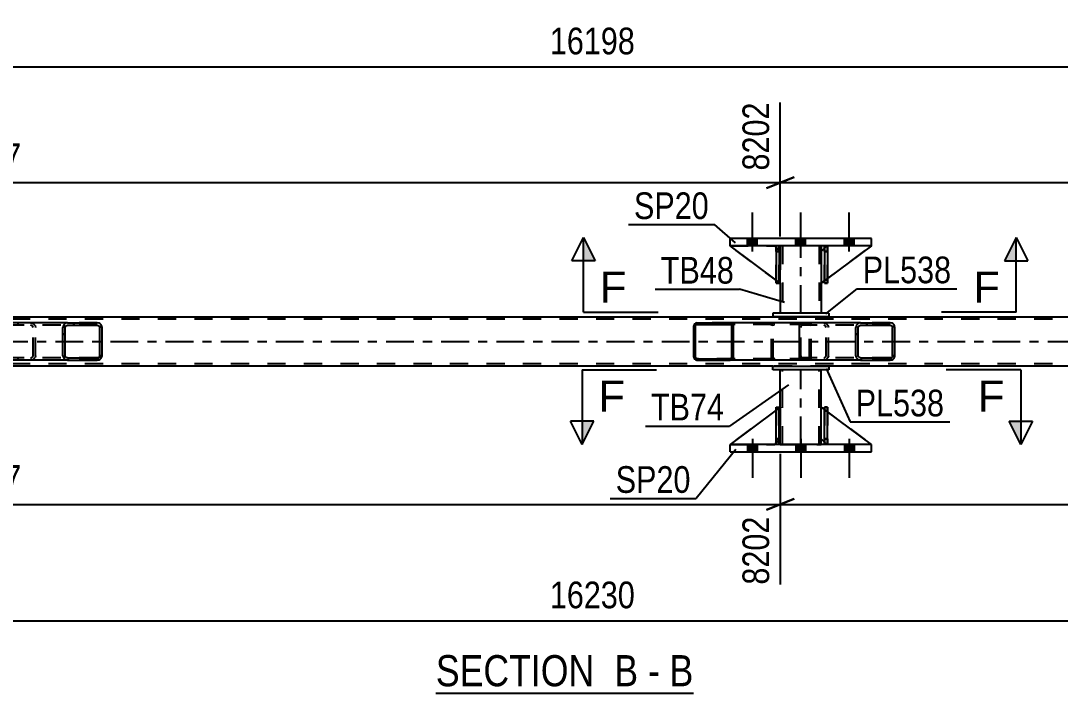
# Model space of a CAD drawing. Header units: millimetres. Extents: x -85 to 756, y -444 to 150.
# Drawn here: x 284.4 to 396, y -229.3 to -157.1 of the extents above; entities that cross this region are included whole.
import ezdxf

# ---------------------------------------------------------------- set-up
doc = ezdxf.new("R2010")
doc.units = ezdxf.units.MM
doc.linetypes.add('DXK_LINE_DOT2', pattern=[3.9198, 1.9599, -1.9599])
doc.linetypes.add('DXK_LINE_DOT3', pattern=[5.9187, 2.979, -0.9799, 0.9799, -0.9799])
doc.styles.add('Arial', font='ARIAL.TTF', dxfattribs={"height": 0.2})
doc.styles.add('Arial Narrow', font='ARIALN.TTF', dxfattribs={"height": 0.2})

# ---------------------------------------------------------------- blocks, each defined once
blk = doc.blocks.new('Unknown-814409655-12 - 5597')
at = {"color": 6, "linetype": 'Continuous'}
blk.add_line((329, -229.26), (356.65, -229.26), dxfattribs=at)
at = {"color": 0, "linetype": 'Continuous'}
for points in [[(347.11, -228.51), (347.11, -225.01), (329, -225.01), (329, -228.51)], [(350.72, -228.51), (350.72, -225.01), (348.16, -225.01), (348.16, -228.51)], [(353.04, -228.51), (353.04, -225.01), (351.77, -225.01), (351.77, -228.51)], [(356.65, -228.51), (356.65, -225.01), (354.09, -225.01), (354.09, -228.51)]]:
    blk.add_wipeout(points, dxfattribs=at)
at = {"color": 7, "linetype": 'Continuous', "style": 'Arial Narrow'}
for s, p in [('SECTION ', (329, -228.51)), ('B', (348.16, -228.51)), ('B', (354.09, -228.51)), ('-', (351.77, -228.51))]:
    blk.add_text(s, height=3.34, dxfattribs=at).set_placement(p)
blk = doc.blocks.new('Bolt-814409655-5722 - 5597')
at = {"linetype": 'Continuous'}
for points in [[(362.46, -181.25), (363.5, -181.25), (363.5, -180.45), (362.46, -180.45)], [(362.46, -181.25), (363.5, -181.25), (363.5, -180.45), (362.46, -180.45)], [(362.46, -181.25), (363.5, -181.25), (363.5, -180.45), (362.46, -180.45)], [(367.66, -181.25), (368.7, -181.25), (368.7, -180.45), (367.66, -180.45)], [(367.66, -181.25), (368.7, -181.25), (368.7, -180.45), (367.66, -180.45)], [(372.86, -181.25), (373.9, -181.25), (373.9, -180.45), (372.86, -180.45)], [(372.86, -181.25), (373.9, -181.25), (373.9, -180.45), (372.86, -180.45)], [(372.86, -181.25), (373.9, -181.25), (373.9, -180.45), (372.86, -180.45)]]:
    blk.add_hatch(color=1, dxfattribs=at).paths.add_polyline_path(points)
at = {"color": 1, "linetype": 'Continuous'}
for p, q in [((362.98, -181.85), (362.98, -177.65)), ((362.98, -181.85), (362.98, -177.65)), ((362.98, -181.85), (362.98, -177.65)), ((368.18, -181.85), (368.18, -177.65)), ((368.18, -181.85), (368.18, -177.65)), ((373.38, -181.85), (373.38, -177.65)), ((373.38, -181.85), (373.38, -177.65)), ((373.38, -181.85), (373.38, -177.65)), ((362.46, -181.25), (362.46, -180.45)), ((362.46, -181.25), (362.46, -180.45)), ((362.46, -181.25), (362.46, -180.45)), ((363.5, -181.25), (363.5, -180.45)), ((363.5, -181.25), (363.5, -180.45)), ((363.5, -181.25), (363.5, -180.45)), ((367.66, -181.25), (367.66, -180.45)), ((367.66, -181.25), (367.66, -180.45)), ((368.7, -181.25), (368.7, -180.45)), ((368.7, -181.25), (368.7, -180.45)), ((372.86, -181.25), (372.86, -180.45)), ((372.86, -181.25), (372.86, -180.45)), ((372.86, -181.25), (372.86, -180.45)), ((373.9, -181.25), (373.9, -180.45)), ((373.9, -181.25), (373.9, -180.45)), ((373.9, -181.25), (373.9, -180.45))]:
    blk.add_line(p, q, dxfattribs=at)
blk = doc.blocks.new('Part-814409655-5604 - 5597')
at = {"color": 7, "linetype": 'DXK_LINE_DOT2'}
for p, q in [((371.05, -198.55), (370.73, -198.55)), ((370.73, -201.95), (370.73, -198.55)), ((370.73, -198.55), (370.73, -202.55)), ((371.05, -198.55), (371.05, -201.95)), ((371.05, -202.55), (371.05, -198.55)), ((371.05, -201.95), (370.73, -201.95)), ((370.73, -202.55), (370.73, -201.95)), ((371.05, -201.95), (371.05, -202.55)), ((371.05, -202.55), (370.73, -202.55)), ((371.05, -202.55), (371.05, -202.55))]:
    blk.add_line(p, q, dxfattribs=at)
blk = doc.blocks.new('Part-814409655-5652 - 5597')
at = {"linetype": 'Continuous'}
h = blk.add_hatch(dxfattribs=at)
h.set_pattern_fill('', scale=0.7, style=0, pattern_type=0)
h.set_pattern_definition([(45, (293.119, -189.8046), (-1.57154, 1.57154), [])])
h.paths.add_polyline_path([(293.16, -189.99), (293.12, -189.8), (293.01, -189.65), (292.85, -189.54), (292.65, -189.51), (289.47, -189.51), (289.28, -189.54), (289.11, -189.65), (289.01, -189.8), (288.97, -189.99), (288.97, -193.03), (289.01, -193.21), (289.11, -193.37), (289.28, -193.47), (289.47, -193.51), (292.65, -193.51), (292.85, -193.47), (293.01, -193.37), (293.12, -193.21), (293.16, -193.03)])
h.paths.add_polyline_path([(292.89, -193.12), (292.83, -193.2), (292.75, -193.25), (292.65, -193.27), (289.47, -193.27), (289.37, -193.25), (289.29, -193.2), (289.24, -193.12), (289.22, -193.03), (289.22, -189.99), (289.24, -189.9), (289.29, -189.82), (289.37, -189.77), (289.47, -189.75), (292.65, -189.75), (292.75, -189.77), (292.83, -189.82), (292.89, -189.9), (292.91, -189.99), (292.91, -193.03)])
at = {"color": 2, "linetype": 'Continuous'}
for p, q in [((282.92, -189.8), (282.98, -189.65)), ((282.98, -189.65), (283.07, -189.54)), ((283.07, -189.54), (283.17, -189.51)), ((289.47, -189.51), (283.17, -189.51)), ((289.47, -189.51), (289.28, -189.54)), ((289.47, -189.51), (292.65, -189.51)), ((292.85, -189.54), (292.65, -189.51)), ((282.9, -189.99), (282.92, -189.8)), ((282.9, -193.03), (282.9, -189.99)), ((289.01, -189.8), (288.97, -189.99)), ((288.97, -193.03), (288.97, -189.99)), ((289.22, -189.99), (289.24, -189.9)), ((289.22, -193.03), (289.22, -189.99)), ((289.24, -189.9), (289.29, -189.82)), ((289.29, -189.82), (289.37, -189.77)), ((289.37, -189.77), (289.47, -189.75)), ((289.47, -189.75), (292.65, -189.75)), ((292.65, -189.75), (292.75, -189.77)), ((292.75, -189.77), (292.83, -189.82)), ((292.83, -189.82), (292.89, -189.9)), ((292.89, -189.9), (292.91, -189.99)), ((292.91, -193.03), (292.91, -189.99)), ((293.16, -189.99), (293.12, -189.8)), ((293.16, -193.03), (293.16, -189.99)), ((282.92, -193.21), (282.9, -193.03)), ((288.97, -193.03), (289.01, -193.21)), ((289.24, -193.12), (289.22, -193.03)), ((292.91, -193.03), (292.89, -193.12)), ((293.12, -193.21), (293.16, -193.03)), ((282.98, -193.37), (282.92, -193.21)), ((283.07, -193.47), (282.98, -193.37)), ((283.17, -193.51), (283.07, -193.47)), ((289.47, -193.51), (283.17, -193.51)), ((289.29, -193.2), (289.24, -193.12)), ((289.28, -193.47), (289.47, -193.51)), ((289.37, -193.25), (289.29, -193.2)), ((289.47, -193.27), (289.37, -193.25)), ((289.47, -193.27), (292.65, -193.27)), ((289.47, -193.51), (292.65, -193.51)), ((292.75, -193.25), (292.65, -193.27)), ((292.65, -193.51), (292.85, -193.47)), ((292.83, -193.2), (292.75, -193.25)), ((292.89, -193.12), (292.83, -193.2))]:
    blk.add_line(p, q, dxfattribs=at)
at = {"color": 7, "linetype": 'DXK_LINE_DOT2'}
for p, q in [((284.16, -189.75), (284.16, -189.51)), ((285.5, -189.51), (285.7, -189.54)), ((292.65, -189.51), (289.47, -189.51)), ((283.04, -189.9), (283.03, -189.99)), ((283.03, -193.03), (283.03, -189.99)), ((283.07, -189.82), (283.04, -189.9)), ((283.12, -189.77), (283.07, -189.82)), ((283.17, -189.75), (283.12, -189.77)), ((292.65, -189.75), (283.17, -189.75)), ((285.6, -189.77), (285.5, -189.75)), ((285.68, -189.82), (285.6, -189.77)), ((285.74, -189.9), (285.68, -189.82)), ((285.76, -189.99), (285.74, -189.9)), ((285.76, -193.03), (285.76, -189.99)), ((285.97, -189.8), (286.01, -189.99)), ((286.01, -193.03), (286.01, -189.99)), ((283.03, -193.03), (283.04, -193.12)), ((285.74, -193.12), (285.76, -193.03)), ((286.01, -193.03), (285.97, -193.21)), ((283.04, -193.12), (283.07, -193.2)), ((283.07, -193.2), (283.12, -193.25)), ((283.12, -193.25), (283.17, -193.27)), ((292.65, -193.27), (283.17, -193.27)), ((284.16, -193.51), (284.16, -193.27)), ((285.5, -193.27), (285.6, -193.25)), ((285.7, -193.47), (285.5, -193.51)), ((285.6, -193.25), (285.68, -193.2)), ((285.68, -193.2), (285.74, -193.12)), ((292.65, -193.51), (289.47, -193.51))]:
    blk.add_line(p, q, dxfattribs=at)
for centre, start, end in [((285.52, -190), 23.8494, 68.8059), ((285.52, -193.01), 291.1941, 336.1506)]:
    blk.add_arc(centre, 0.492, start, end, dxfattribs=at)
at = {"color": 2, "linetype": 'Continuous'}
for centre, start, end in [((289.46, -190), 111.1941, 156.1506), ((292.67, -190), 23.8494, 68.8059), ((289.46, -193.01), 203.8494, 248.8059), ((292.67, -193.01), 291.1941, 336.1506)]:
    blk.add_arc(centre, 0.492, start, end, dxfattribs=at)
blk = doc.blocks.new('Part-814409655-5636 - 5597')
at = {"color": 7, "linetype": 'DXK_LINE_DOT2'}
for p, q in [((370.73, -181.85), (370.73, -181.25)), ((370.73, -181.25), (370.73, -181.25)), ((370.73, -181.25), (370.73, -185.25)), ((371.05, -181.25), (370.73, -181.25)), ((370.73, -185.25), (370.73, -181.85)), ((370.73, -181.85), (371.05, -181.85)), ((371.05, -181.85), (371.05, -181.25)), ((371.05, -185.25), (371.05, -181.25)), ((371.05, -181.85), (371.05, -185.25)), ((370.73, -185.25), (371.05, -185.25))]:
    blk.add_line(p, q, dxfattribs=at)
blk = doc.blocks.new('Part-814409655-5638 - 5597')
at = {"color": 2, "linetype": 'Continuous'}
for p, q in [((365.85, -181.25), (365.53, -181.25)), ((365.53, -181.25), (365.53, -185.25)), ((365.85, -181.25), (365.85, -181.25)), ((365.85, -181.25), (365.85, -185.25)), ((365.85, -185.25), (365.53, -185.25))]:
    blk.add_line(p, q, dxfattribs=at)
at = {"color": 7, "linetype": 'DXK_LINE_DOT2'}
for p, q in [((365.53, -181.85), (365.53, -181.25)), ((365.85, -181.85), (365.53, -181.85)), ((365.53, -181.85), (365.53, -185.25)), ((365.85, -181.85), (365.85, -181.25)), ((365.85, -181.25), (365.85, -181.25)), ((365.85, -185.25), (365.85, -181.85))]:
    blk.add_line(p, q, dxfattribs=at)
blk = doc.blocks.new('Part-814409655-5713 - 5597')
at = {"color": 2, "linetype": 'Continuous'}
for p, q in [((57.32, -188.87), (634.3, -188.87)), ((365.18, -194.15), (200.91, -194.15)), ((535.45, -194.15), (371.18, -194.15))]:
    blk.add_line(p, q, dxfattribs=at)
at = {"color": 7, "linetype": 'DXK_LINE_DOT2'}
for p, q in [((634.3, -189.11), (57.32, -189.11)), ((634.3, -193.91), (57.32, -193.91)), ((371.18, -194.15), (365.18, -194.15))]:
    blk.add_line(p, q, dxfattribs=at)
at = {"color": 7, "linetype": 'DXK_LINE_DOT3'}
blk.add_line((57.32, -191.51), (634.3, -191.51), dxfattribs=at)
blk = doc.blocks.new('Part-814409655-5715 - 5597')
at = {"color": 2, "linetype": 'Continuous'}
for p, q in [((370.73, -202.55), (370.73, -198.55)), ((370.73, -198.55), (371.05, -198.55)), ((371.05, -202.55), (371.05, -198.55)), ((370.73, -202.55), (370.73, -202.55)), ((371.05, -202.55), (370.73, -202.55))]:
    blk.add_line(p, q, dxfattribs=at)
at = {"color": 7, "linetype": 'DXK_LINE_DOT2'}
for p, q in [((370.73, -198.55), (370.73, -201.95)), ((371.05, -201.95), (371.05, -198.55)), ((370.73, -201.95), (370.73, -202.55)), ((370.73, -201.95), (371.05, -201.95)), ((371.05, -202.55), (371.05, -201.95)), ((371.05, -202.55), (371.05, -202.55))]:
    blk.add_line(p, q, dxfattribs=at)
blk = doc.blocks.new('Bolt-814409655-5723 - 5597')
at = {"linetype": 'Continuous'}
for points in [[(363.5, -202.55), (362.46, -202.55), (362.46, -203.35), (363.5, -203.35)], [(363.5, -202.55), (362.46, -202.55), (362.46, -203.35), (363.5, -203.35)], [(363.5, -202.55), (362.46, -202.55), (362.46, -203.35), (363.5, -203.35)], [(368.7, -202.55), (367.66, -202.55), (367.66, -203.35), (368.7, -203.35)], [(368.7, -202.55), (367.66, -202.55), (367.66, -203.35), (368.7, -203.35)], [(373.9, -202.55), (372.86, -202.55), (372.86, -203.35), (373.9, -203.35)], [(373.9, -202.55), (372.86, -202.55), (372.86, -203.35), (373.9, -203.35)], [(373.9, -202.55), (372.86, -202.55), (372.86, -203.35), (373.9, -203.35)]]:
    blk.add_hatch(color=1, dxfattribs=at).paths.add_polyline_path(points)
at = {"color": 1, "linetype": 'Continuous'}
for p, q in [((362.98, -201.95), (362.98, -206.15)), ((362.98, -201.95), (362.98, -206.15)), ((362.98, -201.95), (362.98, -206.15)), ((368.18, -201.95), (368.18, -206.15)), ((368.18, -201.95), (368.18, -206.15)), ((373.38, -201.95), (373.38, -206.15)), ((373.38, -201.95), (373.38, -206.15)), ((373.38, -201.95), (373.38, -206.15)), ((362.46, -202.55), (362.46, -203.35)), ((362.46, -202.55), (362.46, -203.35)), ((362.46, -202.55), (362.46, -203.35)), ((363.5, -202.55), (363.5, -203.35)), ((363.5, -202.55), (363.5, -203.35)), ((363.5, -202.55), (363.5, -203.35)), ((367.66, -202.55), (367.66, -203.35)), ((367.66, -202.55), (367.66, -203.35)), ((368.7, -202.55), (368.7, -203.35)), ((368.7, -202.55), (368.7, -203.35)), ((372.86, -202.55), (372.86, -203.35)), ((372.86, -202.55), (372.86, -203.35)), ((372.86, -202.55), (372.86, -203.35)), ((373.9, -202.55), (373.9, -203.35)), ((373.9, -202.55), (373.9, -203.35)), ((373.9, -202.55), (373.9, -203.35))]:
    blk.add_line(p, q, dxfattribs=at)
blk = doc.blocks.new('Part-814409655-5677 - 5597')
at = {"color": 2, "linetype": 'Continuous'}
for p, q in [((370.73, -181.49), (370.38, -181.85)), ((370.38, -181.85), (370.38, -185.25)), ((375.78, -181.25), (371.05, -184.75)), ((370.73, -184.99), (370.38, -185.25))]:
    blk.add_line(p, q, dxfattribs=at)
at = {"color": 7, "linetype": 'DXK_LINE_DOT2'}
for p, q in [((370.98, -181.25), (370.73, -181.49)), ((375.78, -181.25), (370.98, -181.25)), ((371.05, -184.75), (370.73, -184.99))]:
    blk.add_line(p, q, dxfattribs=at)
blk = doc.blocks.new('Part-814409655-5678 - 5597')
at = {"color": 7, "linetype": 'DXK_LINE_DOT2'}
for p, q in [((365.98, -185.25), (360.58, -181.25)), ((360.58, -181.25), (365.38, -181.25)), ((365.38, -181.25), (365.98, -181.85)), ((365.98, -181.85), (365.38, -181.25)), ((365.98, -181.85), (365.98, -185.25)), ((365.98, -181.85), (365.98, -181.85)), ((365.98, -181.85), (365.98, -185.25))]:
    blk.add_line(p, q, dxfattribs=at)
blk = doc.blocks.new('Part-814409655-5679 - 5597')
at = {"color": 2, "linetype": 'Continuous'}
for p, q in [((365.53, -184.92), (360.58, -181.25)), ((365.53, -181.4), (365.38, -181.25)), ((365.98, -181.85), (365.85, -181.72)), ((365.98, -181.85), (365.98, -181.85)), ((365.98, -185.25), (365.98, -181.85)), ((365.85, -185.15), (365.98, -185.25)), ((365.98, -185.25), (365.98, -185.25))]:
    blk.add_line(p, q, dxfattribs=at)
at = {"color": 7, "linetype": 'DXK_LINE_DOT2'}
for p, q in [((365.38, -181.25), (360.58, -181.25)), ((365.38, -181.25), (365.98, -181.85)), ((365.85, -181.72), (365.53, -181.4)), ((365.98, -181.85), (365.98, -185.25)), ((365.85, -185.15), (365.53, -184.92))]:
    blk.add_line(p, q, dxfattribs=at)
blk = doc.blocks.new('Part-814409655-5728 - 5597')
at = {"color": 2, "linetype": 'Continuous'}
for p, q in [((365.53, -202.55), (365.53, -198.55)), ((365.53, -198.55), (365.85, -198.55)), ((365.85, -202.55), (365.85, -198.55)), ((365.53, -202.55), (365.53, -202.55)), ((365.85, -202.55), (365.53, -202.55))]:
    blk.add_line(p, q, dxfattribs=at)
at = {"color": 7, "linetype": 'DXK_LINE_DOT2'}
for p, q in [((365.53, -198.55), (365.53, -201.95)), ((365.85, -201.95), (365.85, -198.55)), ((365.53, -201.95), (365.53, -202.55)), ((365.53, -201.95), (365.85, -201.95)), ((365.85, -202.55), (365.85, -201.95)), ((365.85, -202.55), (365.85, -202.55))]:
    blk.add_line(p, q, dxfattribs=at)
blk = doc.blocks.new('Part-814409655-5730 - 5597')
at = {"color": 7, "linetype": 'DXK_LINE_DOT2'}
for p, q in [((365.53, -198.55), (365.85, -198.55)), ((365.53, -201.95), (365.53, -198.55)), ((365.53, -198.55), (365.53, -202.55)), ((365.85, -198.55), (365.85, -201.95)), ((365.85, -202.55), (365.85, -198.64)), ((365.85, -201.95), (365.53, -201.95)), ((365.53, -202.55), (365.53, -201.95)), ((365.85, -201.95), (365.85, -202.55)), ((365.85, -202.55), (365.53, -202.55)), ((365.85, -202.55), (365.85, -202.55))]:
    blk.add_line(p, q, dxfattribs=at)
blk = doc.blocks.new('Part-814409655-5732 - 5597')
at = {"color": 7, "linetype": 'DXK_LINE_DOT2'}
for p, q in [((370.98, -181.25), (370.38, -181.85)), ((370.38, -185.25), (375.78, -181.25)), ((370.38, -181.85), (370.38, -185.25)), ((375.78, -181.25), (370.98, -181.25))]:
    blk.add_line(p, q, dxfattribs=at)
blk = doc.blocks.new('Part-814409655-5753 - 5597')
at = {"color": 7, "linetype": 'DXK_LINE_DOT2'}
for p, q in [((365.53, -181.85), (365.53, -181.25)), ((365.53, -181.25), (365.53, -181.25)), ((365.53, -181.25), (365.53, -185.25)), ((365.85, -181.25), (365.53, -181.25)), ((365.53, -185.25), (365.53, -181.85)), ((365.53, -181.85), (365.85, -181.85)), ((365.85, -181.85), (365.85, -181.25)), ((365.85, -185.25), (365.85, -181.25)), ((365.85, -181.85), (365.85, -185.25)), ((365.53, -185.25), (365.85, -185.25))]:
    blk.add_line(p, q, dxfattribs=at)
blk = doc.blocks.new('Part-814409655-5890 - 5597')
at = {"color": 2, "linetype": 'Continuous'}
for p, q in [((371.18, -188.45), (365.18, -188.45)), ((365.18, -188.45), (365.18, -188.85)), ((371.18, -188.45), (371.18, -188.85)), ((371.18, -188.85), (365.18, -188.85))]:
    blk.add_line(p, q, dxfattribs=at)
blk = doc.blocks.new('Part-814409655-5772 - 5597')
at = {"linetype": 'Continuous'}
h = blk.add_hatch(dxfattribs=at)
h.set_pattern_fill('', scale=0.7, style=0, pattern_type=0)
h.set_pattern_definition([(45, (360.9211, -189.7059), (-1.57154, 1.57154), [])])
h.paths.add_polyline_path([(360.95, -189.83), (360.92, -189.71), (360.85, -189.6), (360.74, -189.53), (360.61, -189.51), (357.03, -189.51), (356.9, -189.53), (356.79, -189.6), (356.72, -189.71), (356.69, -189.83), (356.69, -193.19), (356.72, -193.31), (356.79, -193.41), (356.9, -193.48), (357.03, -193.51), (360.61, -193.51), (360.74, -193.48), (360.85, -193.41), (360.92, -193.31), (360.95, -193.19)])
h.paths.add_polyline_path([(360.76, -193.25), (360.73, -193.3), (360.67, -193.34), (360.61, -193.35), (357.03, -193.35), (356.97, -193.34), (356.91, -193.3), (356.87, -193.25), (356.86, -193.19), (356.86, -189.83), (356.87, -189.77), (356.91, -189.72), (356.97, -189.68), (357.03, -189.67), (360.61, -189.67), (360.67, -189.68), (360.73, -189.72), (360.76, -189.77), (360.78, -189.83), (360.78, -193.19)])
at = {"color": 2, "linetype": 'Continuous'}
for p, q in [((357.03, -189.51), (356.9, -189.53)), ((356.91, -189.72), (356.97, -189.68)), ((356.97, -189.68), (357.03, -189.67)), ((357.03, -189.51), (360.61, -189.51)), ((357.03, -189.67), (360.61, -189.67)), ((368.3, -189.51), (360.61, -189.51)), ((360.74, -189.53), (360.61, -189.51)), ((360.61, -189.67), (360.67, -189.68)), ((360.67, -189.68), (360.73, -189.72)), ((356.72, -189.71), (356.69, -189.83)), ((356.69, -193.19), (356.69, -189.83)), ((356.86, -189.83), (356.87, -189.77)), ((356.86, -193.19), (356.86, -189.83)), ((356.87, -189.77), (356.91, -189.72)), ((360.73, -189.72), (360.76, -189.77)), ((360.76, -189.77), (360.78, -189.83)), ((360.78, -193.19), (360.78, -189.83)), ((360.95, -189.83), (360.92, -189.71)), ((360.95, -193.19), (360.95, -189.83)), ((356.69, -193.19), (356.72, -193.31)), ((356.87, -193.25), (356.86, -193.19)), ((356.91, -193.3), (356.87, -193.25)), ((356.9, -193.48), (357.03, -193.51)), ((356.97, -193.34), (356.91, -193.3)), ((357.03, -193.35), (356.97, -193.34)), ((357.03, -193.35), (360.61, -193.35)), ((357.03, -193.51), (360.61, -193.51)), ((360.67, -193.34), (360.61, -193.35)), ((360.61, -193.51), (360.74, -193.48)), ((368.3, -193.51), (360.61, -193.51)), ((360.73, -193.3), (360.67, -193.34)), ((360.76, -193.25), (360.73, -193.3)), ((360.78, -193.19), (360.76, -193.25)), ((360.92, -193.31), (360.95, -193.19))]:
    blk.add_line(p, q, dxfattribs=at)
at = {"color": 7, "linetype": 'DXK_LINE_DOT2'}
for p, q in [((360.61, -189.51), (357.03, -189.51)), ((368.96, -189.67), (357.03, -189.67)), ((365.25, -189.53), (365.38, -189.51)), ((365.32, -189.68), (365.26, -189.72)), ((365.38, -189.67), (365.32, -189.68)), ((368.96, -189.51), (368.3, -189.51)), ((368.96, -189.51), (369.09, -189.53)), ((369.02, -189.68), (368.96, -189.67)), ((369.08, -189.72), (369.02, -189.68)), ((365.04, -189.83), (365.07, -189.71)), ((365.04, -193.19), (365.04, -189.83)), ((365.22, -189.77), (365.21, -189.83)), ((365.21, -193.19), (365.21, -189.83)), ((365.26, -189.72), (365.22, -189.77)), ((369.11, -189.77), (369.08, -189.72)), ((369.13, -189.83), (369.11, -189.77)), ((369.13, -193.19), (369.13, -189.83)), ((369.27, -189.71), (369.3, -189.83)), ((369.3, -193.19), (369.3, -189.83)), ((368.96, -193.35), (357.03, -193.35)), ((360.61, -193.51), (357.03, -193.51)), ((365.07, -193.31), (365.04, -193.19)), ((365.21, -193.19), (365.22, -193.25)), ((365.22, -193.25), (365.26, -193.3)), ((365.38, -193.51), (365.25, -193.48)), ((365.26, -193.3), (365.27, -193.31)), ((365.27, -193.31), (365.32, -193.34)), ((365.32, -193.34), (365.38, -193.35)), ((368.96, -193.51), (368.3, -193.51)), ((368.96, -193.35), (369.02, -193.34)), ((369.09, -193.48), (368.96, -193.51)), ((369.02, -193.34), (369.08, -193.3)), ((369.08, -193.3), (369.11, -193.25)), ((369.11, -193.25), (369.13, -193.19)), ((369.29, -193.21), (369.27, -193.31)), ((369.3, -193.19), (369.29, -193.21))]:
    blk.add_line(p, q, dxfattribs=at)
at = {"color": 2, "linetype": 'Continuous'}
for centre, start, end in [((357.02, -189.84), 110.7583, 155.68), ((360.62, -189.84), 24.32, 69.2417), ((357.02, -193.17), 204.32, 249.2417), ((360.62, -193.17), 290.7583, 335.68)]:
    blk.add_arc(centre, 0.331, start, end, dxfattribs=at)
at = {"color": 7, "linetype": 'DXK_LINE_DOT2'}
for centre, start, end in [((365.37, -189.84), 110.7583, 155.68), ((368.97, -189.84), 24.32, 69.2417), ((365.37, -193.17), 204.32, 249.2417), ((368.97, -193.17), 290.7583, 335.68)]:
    blk.add_arc(centre, 0.331, start, end, dxfattribs=at)
blk = doc.blocks.new('Part-814409655-5831 - 5597')
at = {"color": 2, "linetype": 'Continuous'}
for p, q in [((371.05, -181.25), (370.73, -181.25)), ((370.73, -181.25), (370.73, -185.25)), ((371.05, -181.25), (371.05, -181.25)), ((371.05, -181.25), (371.05, -185.25)), ((371.05, -185.25), (370.73, -185.25))]:
    blk.add_line(p, q, dxfattribs=at)
at = {"color": 7, "linetype": 'DXK_LINE_DOT2'}
for p, q in [((370.73, -181.85), (370.73, -181.25)), ((371.05, -181.85), (370.73, -181.85)), ((370.73, -181.85), (370.73, -185.25)), ((371.05, -181.85), (371.05, -181.25)), ((371.05, -181.25), (371.05, -181.25)), ((371.05, -185.25), (371.05, -181.85))]:
    blk.add_line(p, q, dxfattribs=at)
blk = doc.blocks.new('Part-814409655-5837 - 5597')
at = {"color": 2, "linetype": 'Continuous'}
for p, q in [((365.98, -198.55), (365.85, -198.64)), ((365.98, -201.95), (365.98, -198.55)), ((365.53, -198.88), (360.58, -202.55)), ((365.98, -201.95), (365.85, -202.07)), ((365.98, -201.95), (365.98, -201.95)), ((365.53, -202.39), (365.38, -202.55))]:
    blk.add_line(p, q, dxfattribs=at)
at = {"color": 7, "linetype": 'DXK_LINE_DOT2'}
for p, q in [((365.98, -201.95), (365.98, -198.55)), ((365.85, -198.64), (365.53, -198.88)), ((365.98, -201.95), (365.38, -202.55)), ((360.58, -202.55), (365.38, -202.55)), ((365.85, -202.07), (365.53, -202.39))]:
    blk.add_line(p, q, dxfattribs=at)
blk = doc.blocks.new('Part-814409655-5845 - 5597')
at = {"linetype": 'Continuous'}
h = blk.add_hatch(dxfattribs=at)
h.set_pattern_fill('', scale=0.7, style=0, pattern_type=0)
h.set_pattern_definition([(45, (378.2532, -189.8046), (-1.57154, 1.57154), [])])
h.paths.add_polyline_path([(378.29, -189.99), (378.25, -189.8), (378.14, -189.65), (377.98, -189.54), (377.79, -189.51), (374.6, -189.51), (374.41, -189.54), (374.25, -189.65), (374.14, -189.8), (374.1, -189.99), (374.1, -193.03), (374.14, -193.21), (374.25, -193.37), (374.41, -193.47), (374.6, -193.51), (377.79, -193.51), (377.98, -193.47), (378.14, -193.37), (378.25, -193.21), (378.29, -193.03)])
h.paths.add_polyline_path([(378.02, -193.12), (377.97, -193.2), (377.88, -193.25), (377.79, -193.27), (374.6, -193.27), (374.51, -193.25), (374.43, -193.2), (374.37, -193.12), (374.35, -193.03), (374.35, -189.99), (374.37, -189.9), (374.43, -189.82), (374.51, -189.77), (374.6, -189.75), (377.79, -189.75), (377.88, -189.77), (377.97, -189.82), (378.02, -189.9), (378.04, -189.99), (378.04, -193.03)])
at = {"color": 2, "linetype": 'Continuous'}
for p, q in [((368.05, -189.8), (368.11, -189.65)), ((368.11, -189.65), (368.2, -189.54)), ((368.2, -189.54), (368.3, -189.51)), ((374.6, -189.51), (368.3, -189.51)), ((374.6, -189.51), (374.41, -189.54)), ((374.6, -189.51), (377.79, -189.51)), ((377.98, -189.54), (377.79, -189.51)), ((368.03, -189.99), (368.05, -189.8)), ((368.03, -193.03), (368.03, -189.99)), ((374.14, -189.8), (374.1, -189.99)), ((374.1, -193.03), (374.1, -189.99)), ((374.35, -189.99), (374.37, -189.9)), ((374.35, -193.03), (374.35, -189.99)), ((374.37, -189.9), (374.43, -189.82)), ((374.43, -189.82), (374.51, -189.77)), ((374.51, -189.77), (374.6, -189.75)), ((374.6, -189.75), (377.79, -189.75)), ((377.79, -189.75), (377.88, -189.77)), ((377.88, -189.77), (377.97, -189.82)), ((377.97, -189.82), (378.02, -189.9)), ((378.02, -189.9), (378.04, -189.99)), ((378.04, -193.03), (378.04, -189.99)), ((378.29, -189.99), (378.25, -189.8)), ((378.29, -193.03), (378.29, -189.99)), ((368.05, -193.21), (368.03, -193.03)), ((374.1, -193.03), (374.14, -193.21)), ((374.37, -193.12), (374.35, -193.03)), ((378.04, -193.03), (378.02, -193.12)), ((378.25, -193.21), (378.29, -193.03)), ((368.11, -193.37), (368.05, -193.21)), ((368.2, -193.47), (368.11, -193.37)), ((368.3, -193.51), (368.2, -193.47)), ((374.6, -193.51), (368.3, -193.51)), ((374.43, -193.2), (374.37, -193.12)), ((374.41, -193.47), (374.6, -193.51)), ((374.51, -193.25), (374.43, -193.2)), ((374.6, -193.27), (374.51, -193.25)), ((374.6, -193.27), (377.79, -193.27)), ((374.6, -193.51), (377.79, -193.51)), ((377.88, -193.25), (377.79, -193.27)), ((377.79, -193.51), (377.98, -193.47)), ((377.97, -193.2), (377.88, -193.25)), ((378.02, -193.12), (377.97, -193.2))]:
    blk.add_line(p, q, dxfattribs=at)
at = {"color": 7, "linetype": 'DXK_LINE_DOT2'}
for p, q in [((369.3, -189.75), (369.3, -189.51)), ((370.64, -189.51), (370.83, -189.54)), ((377.79, -189.51), (374.6, -189.51)), ((368.18, -189.9), (368.17, -189.99)), ((368.17, -193.03), (368.17, -189.99)), ((368.21, -189.82), (368.18, -189.9)), ((368.25, -189.77), (368.21, -189.82)), ((368.3, -189.75), (368.25, -189.77)), ((377.79, -189.75), (368.3, -189.75)), ((370.73, -189.77), (370.64, -189.75)), ((370.82, -189.82), (370.73, -189.77)), ((370.87, -189.9), (370.82, -189.82)), ((370.89, -189.99), (370.87, -189.9)), ((370.89, -193.03), (370.89, -189.99)), ((371.1, -189.8), (371.14, -189.99)), ((371.14, -193.03), (371.14, -189.99)), ((368.17, -193.03), (368.18, -193.12)), ((370.87, -193.12), (370.89, -193.03)), ((371.14, -193.03), (371.1, -193.21)), ((368.18, -193.12), (368.21, -193.2)), ((368.21, -193.2), (368.25, -193.25)), ((368.25, -193.25), (368.3, -193.27)), ((377.79, -193.27), (368.3, -193.27)), ((369.3, -193.51), (369.3, -193.27)), ((370.64, -193.27), (370.73, -193.25)), ((370.83, -193.47), (370.64, -193.51)), ((370.73, -193.25), (370.82, -193.2)), ((370.82, -193.2), (370.87, -193.12)), ((377.79, -193.51), (374.6, -193.51))]:
    blk.add_line(p, q, dxfattribs=at)
for centre, start, end in [((370.65, -190), 23.8494, 68.8059), ((370.65, -193.01), 291.1941, 336.1506)]:
    blk.add_arc(centre, 0.492, start, end, dxfattribs=at)
at = {"color": 2, "linetype": 'Continuous'}
for centre, start, end in [((374.59, -190), 111.1941, 156.1506), ((377.8, -190), 23.8494, 68.8059), ((374.59, -193.01), 203.8494, 248.8059), ((377.8, -193.01), 291.1941, 336.1506)]:
    blk.add_arc(centre, 0.492, start, end, dxfattribs=at)
blk = doc.blocks.new('Part-814409655-5854 - 5597')
at = {"color": 2, "linetype": 'Continuous'}
for p, q in [((360.58, -181.25), (360.58, -180.45)), ((375.78, -180.45), (360.58, -180.45)), ((375.78, -181.25), (375.78, -180.45)), ((375.78, -181.25), (360.58, -181.25))]:
    blk.add_line(p, q, dxfattribs=at)
at = {"color": 7, "linetype": 'DXK_LINE_DOT2'}
for p, q in [((360.58, -181.25), (360.58, -180.45)), ((375.78, -181.25), (375.78, -180.45))]:
    blk.add_line(p, q, dxfattribs=at)
blk = doc.blocks.new('Part-814409655-5859 - 5597')
at = {"color": 2, "linetype": 'Continuous'}
for p, q in [((360.58, -203.35), (360.58, -202.55)), ((375.78, -202.55), (360.58, -202.55)), ((375.78, -203.35), (375.78, -202.55)), ((360.58, -203.35), (375.78, -203.35))]:
    blk.add_line(p, q, dxfattribs=at)
at = {"color": 7, "linetype": 'DXK_LINE_DOT2'}
for p, q in [((360.58, -203.35), (360.58, -202.55)), ((375.78, -203.35), (375.78, -202.55))]:
    blk.add_line(p, q, dxfattribs=at)
blk = doc.blocks.new('Part-814409655-5860 - 5597')
at = {"color": 7, "linetype": 'DXK_LINE_DOT2'}
for p, q in [((370.38, -201.95), (370.38, -198.55)), ((370.38, -198.55), (375.78, -202.55)), ((370.98, -202.55), (370.38, -201.95)), ((375.78, -202.55), (370.98, -202.55))]:
    blk.add_line(p, q, dxfattribs=at)
blk = doc.blocks.new('Part-814409655-5861 - 5597')
at = {"color": 2, "linetype": 'Continuous'}
for p, q in [((370.38, -201.95), (370.38, -198.55)), ((370.73, -198.81), (370.38, -198.55)), ((375.78, -202.55), (371.05, -199.05)), ((370.73, -202.3), (370.38, -201.95))]:
    blk.add_line(p, q, dxfattribs=at)
at = {"color": 7, "linetype": 'DXK_LINE_DOT2'}
for p, q in [((371.05, -199.05), (370.73, -198.81)), ((370.98, -202.55), (370.73, -202.3)), ((375.78, -202.55), (370.98, -202.55)), ((375.78, -202.55), (375.78, -202.55)), ((375.78, -202.55), (375.78, -202.55))]:
    blk.add_line(p, q, dxfattribs=at)
blk = doc.blocks.new('Part-814409655-5862 - 5597')
at = {"color": 7, "linetype": 'DXK_LINE_DOT2'}
for p, q in [((365.98, -198.55), (360.58, -202.55)), ((365.98, -201.95), (365.98, -198.55)), ((365.98, -198.55), (365.98, -201.95)), ((365.38, -202.55), (365.98, -201.95)), ((365.98, -201.95), (365.38, -202.55)), ((365.98, -201.95), (365.98, -201.95)), ((360.58, -202.55), (365.38, -202.55))]:
    blk.add_line(p, q, dxfattribs=at)
blk = doc.blocks.new('Part-814409655-5885 - 5597')
at = {"color": 2, "linetype": 'Continuous'}
for p, q in [((365.98, -181.25), (365.98, -181.85)), ((370.38, -181.25), (370.38, -181.85)), ((365.98, -185.25), (365.98, -188.45)), ((370.38, -185.25), (370.38, -188.45))]:
    blk.add_line(p, q, dxfattribs=at)
at = {"color": 7, "linetype": 'DXK_LINE_DOT2'}
for p, q in [((370.38, -181.25), (365.98, -181.25)), ((365.98, -181.85), (365.98, -185.25)), ((366.22, -181.25), (366.22, -188.45)), ((370.14, -181.25), (370.14, -188.45)), ((370.38, -181.85), (370.38, -185.25)), ((370.38, -188.45), (365.98, -188.45))]:
    blk.add_line(p, q, dxfattribs=at)
at = {"color": 7, "linetype": 'DXK_LINE_DOT3'}
blk.add_line((368.18, -188.45), (368.18, -181.25), dxfattribs=at)
blk = doc.blocks.new('Part-814409655-5895 - 5597')
at = {"color": 2, "linetype": 'Continuous'}
for p, q in [((365.18, -194.15), (371.18, -194.15)), ((365.18, -194.55), (365.18, -194.15)), ((371.18, -194.15), (371.18, -194.55)), ((371.18, -194.55), (365.18, -194.55))]:
    blk.add_line(p, q, dxfattribs=at)
blk = doc.blocks.new('Part-814409655-5900 - 5597')
at = {"color": 2, "linetype": 'Continuous'}
for p, q in [((365.98, -198.55), (365.98, -194.55)), ((370.38, -198.55), (370.38, -194.55)), ((365.98, -202.55), (365.98, -201.95)), ((370.38, -202.55), (370.38, -201.95))]:
    blk.add_line(p, q, dxfattribs=at)
at = {"color": 7, "linetype": 'DXK_LINE_DOT2'}
for p, q in [((370.38, -194.55), (365.98, -194.55)), ((366.22, -202.55), (366.22, -194.55)), ((370.14, -202.55), (370.14, -194.55)), ((365.98, -201.95), (365.98, -198.55)), ((370.38, -201.95), (370.38, -198.55)), ((365.98, -202.55), (370.38, -202.55))]:
    blk.add_line(p, q, dxfattribs=at)
at = {"color": 7, "linetype": 'DXK_LINE_DOT3'}
blk.add_line((368.18, -202.55), (368.18, -194.55), dxfattribs=at)
blk = doc.blocks.new('StraightDimension-814409655-6105 - 5597')
at = {"color": 7, "linetype": 'Continuous'}
for p, q in [((365.98, -203.55), (365.98, -217.6)), ((536.25, -203.55), (536.25, -219.43)), ((367.48, -208.39), (364.48, -209.59)), ((534.75, -209.59), (537.75, -208.39)), ((365.98, -208.99), (536.25, -208.99))]:
    blk.add_line(p, q, dxfattribs=at)
at = {"color": 0}
blk.add_wipeout([(455.37, -208.24), (455.37, -204.04), (446.86, -204.04), (446.86, -208.24)], dxfattribs=at)
at = {"color": 3, "style": 'Arial Narrow'}
blk.add_text('4257', height=2.863, dxfattribs=at).set_placement((447.46, -207.64))
at = {"color": 0, "linetype": 'Continuous'}
blk.add_wipeout([(535.65, -209.69), (531.45, -209.69), (531.45, -220.03), (535.65, -220.03)], dxfattribs=at)
at = {"color": 3, "linetype": 'Continuous', "style": 'Arial Narrow'}
blk.add_text('12459', height=2.863, rotation=90.0002, dxfattribs=at).set_placement((535.05, -219.43))
blk = doc.blocks.new('StraightDimension-814409655-6054 - 5597')
at = {"color": 7, "linetype": 'Continuous'}
blk.add_line((46.46, -221.49), (645.16, -221.49), dxfattribs=at)
at = {"color": 0}
blk.add_wipeout([(350.98, -220.74), (350.98, -216.54), (340.64, -216.54), (340.64, -220.74)], dxfattribs=at)
at = {"color": 3, "style": 'Arial Narrow'}
blk.add_text('16230', height=2.863, dxfattribs=at).set_placement((341.24, -220.14))
blk = doc.blocks.new('StraightDimension-814409655-6075 - 5597')
at = {"color": 7, "linetype": 'Continuous'}
blk.add_line((47.1, -162.03), (644.52, -162.03), dxfattribs=at)
at = {"color": 0}
blk.add_wipeout([(350.98, -161.28), (350.98, -157.08), (340.64, -157.08), (340.64, -161.28)], dxfattribs=at)
at = {"color": 3, "style": 'Arial Narrow'}
blk.add_text('16198', height=2.863, dxfattribs=at).set_placement((341.24, -160.68))
blk = doc.blocks.new('StraightDimension-814409655-6125 - 5597')
at = {"color": 7, "linetype": 'Continuous'}
for p, q in [((195.71, -203.55), (195.71, -217.6)), ((365.98, -203.55), (365.98, -217.6)), ((197.21, -208.39), (194.21, -209.59)), ((364.48, -209.59), (367.48, -208.39)), ((195.71, -208.99), (365.98, -208.99))]:
    blk.add_line(p, q, dxfattribs=at)
at = {"color": 0}
blk.add_wipeout([(285.1, -208.24), (285.1, -204.04), (276.59, -204.04), (276.59, -208.24)], dxfattribs=at)
at = {"color": 3, "style": 'Arial Narrow'}
blk.add_text('4257', height=2.863, dxfattribs=at).set_placement((277.19, -207.64))
at = {"color": 0, "linetype": 'Continuous'}
blk.add_wipeout([(365.38, -209.69), (361.18, -209.69), (361.18, -218.2), (365.38, -218.2)], dxfattribs=at)
at = {"color": 3, "linetype": 'Continuous', "style": 'Arial Narrow'}
blk.add_text('8202', height=2.863, rotation=90.0002, dxfattribs=at).set_placement((364.78, -217.6))
blk = doc.blocks.new('StraightDimension-814409655-6146 - 5597')
at = {"color": 7, "linetype": 'Continuous'}
for p, q in [((195.71, -180.25), (195.71, -165.84)), ((365.98, -180.25), (365.98, -165.84)), ((197.21, -173.85), (194.21, -175.05)), ((364.48, -175.05), (367.48, -173.85)), ((195.71, -174.45), (365.98, -174.45))]:
    blk.add_line(p, q, dxfattribs=at)
at = {"color": 0}
blk.add_wipeout([(285.1, -173.7), (285.1, -169.5), (276.59, -169.5), (276.59, -173.7)], dxfattribs=at)
at = {"color": 3, "style": 'Arial Narrow'}
blk.add_text('4257', height=2.863, dxfattribs=at).set_placement((277.19, -173.1))
at = {"color": 0, "linetype": 'Continuous'}
blk.add_wipeout([(365.38, -165.24), (361.18, -165.24), (361.18, -173.75), (365.38, -173.75)], dxfattribs=at)
at = {"color": 3, "linetype": 'Continuous', "style": 'Arial Narrow'}
blk.add_text('8202', height=2.863, rotation=90.0002, dxfattribs=at).set_placement((364.78, -173.15))
blk = doc.blocks.new('StraightDimension-814409655-6154 - 5597')
at = {"color": 7, "linetype": 'Continuous'}
for p, q in [((536.25, -180.25), (536.25, -164.01)), ((365.98, -180.25), (365.98, -165.84)), ((367.48, -173.85), (364.48, -175.05)), ((534.75, -175.05), (537.75, -173.85)), ((365.98, -174.45), (536.25, -174.45))]:
    blk.add_line(p, q, dxfattribs=at)
at = {"color": 0}
blk.add_wipeout([(455.37, -173.7), (455.37, -169.5), (446.86, -169.5), (446.86, -173.7)], dxfattribs=at)
at = {"color": 3, "style": 'Arial Narrow'}
blk.add_text('4257', height=2.863, dxfattribs=at).set_placement((447.46, -173.1))
at = {"color": 0, "linetype": 'Continuous'}
blk.add_wipeout([(535.65, -163.41), (531.45, -163.41), (531.45, -173.75), (535.65, -173.75)], dxfattribs=at)
at = {"color": 3, "linetype": 'Continuous', "style": 'Arial Narrow'}
blk.add_text('12459', height=2.863, rotation=90.0002, dxfattribs=at).set_placement((535.05, -173.15))
blk = doc.blocks.new('Mark-814409655-5850 - 5597')
at = {"color": 30, "linetype": 'Continuous'}
for p in [(349.67, -178.96), (361.16, -180.92)]:
    blk.add_line(p, (358.91, -178.96), dxfattribs=at)
at = {"color": 0}
blk.add_wipeout([(358.31, -178.36), (358.31, -175.36), (350.27, -175.36), (350.27, -178.36)], dxfattribs=at)
blk.add_wipeout([(358.31, -178.36), (358.31, -175.36), (350.27, -175.36), (350.27, -178.36)], dxfattribs=at)
at = {"color": 3, "style": 'Arial Narrow'}
blk.add_text('SP20', height=2.863, dxfattribs=at).set_placement((350.27, -178.36))
blk = doc.blocks.new('Mark-814409655-5855 - 5597')
at = {"color": 30, "linetype": 'Continuous'}
for p in [(361.22, -203.11), (347.71, -208.35)]:
    blk.add_line(p, (356.95, -208.35), dxfattribs=at)
at = {"color": 0}
blk.add_wipeout([(356.35, -207.75), (356.35, -204.75), (348.31, -204.75), (348.31, -207.75)], dxfattribs=at)
blk.add_wipeout([(356.35, -207.75), (356.35, -204.75), (348.31, -204.75), (348.31, -207.75)], dxfattribs=at)
at = {"color": 3, "style": 'Arial Narrow'}
blk.add_text('SP20', height=2.863, dxfattribs=at).set_placement((348.31, -207.75))
blk = doc.blocks.new('Mark-814409655-5881 - 5597')
at = {"color": 30, "linetype": 'Continuous'}
for p in [(352.55, -185.89), (366.44, -187.33)]:
    blk.add_line(p, (361.6, -185.89), dxfattribs=at)
at = {"color": 0}
blk.add_wipeout([(361, -185.29), (361, -182.29), (353.15, -182.29), (353.15, -185.29)], dxfattribs=at)
blk.add_wipeout([(361, -185.29), (361, -182.29), (353.15, -182.29), (353.15, -185.29)], dxfattribs=at)
at = {"color": 3, "style": 'Arial Narrow'}
blk.add_text('TB48', height=2.863, dxfattribs=at).set_placement((353.15, -185.29))
blk = doc.blocks.new('Mark-814409655-5886 - 5597')
at = {"color": 30, "linetype": 'Continuous'}
for p, q in [((370.87, -188.54), (374.23, -185.85)), ((374.23, -185.85), (384.94, -185.85))]:
    blk.add_line(p, q, dxfattribs=at)
at = {"color": 0}
blk.add_wipeout([(384.34, -185.25), (384.34, -182.25), (374.83, -182.25), (374.83, -185.25)], dxfattribs=at)
blk.add_wipeout([(384.34, -185.25), (384.34, -182.25), (374.83, -182.25), (374.83, -185.25)], dxfattribs=at)
at = {"color": 3, "style": 'Arial Narrow'}
blk.add_text('PL538', height=2.863, dxfattribs=at).set_placement((374.83, -185.25))
blk = doc.blocks.new('Mark-814409655-5891 - 5597')
at = {"color": 30, "linetype": 'Continuous'}
for p, q in [((370.91, -194.39), (373.47, -200.14)), ((373.47, -200.14), (384.17, -200.14))]:
    blk.add_line(p, q, dxfattribs=at)
at = {"color": 0}
blk.add_wipeout([(383.57, -199.54), (383.57, -196.54), (374.07, -196.54), (374.07, -199.54)], dxfattribs=at)
blk.add_wipeout([(383.57, -199.54), (383.57, -196.54), (374.07, -196.54), (374.07, -199.54)], dxfattribs=at)
at = {"color": 3, "style": 'Arial Narrow'}
blk.add_text('PL538', height=2.863, dxfattribs=at).set_placement((374.07, -199.54))
blk = doc.blocks.new('Mark-814409655-5896 - 5597')
at = {"color": 30, "linetype": 'Continuous'}
for p in [(366.87, -196.16), (351.49, -200.58)]:
    blk.add_line(p, (360.54, -200.58), dxfattribs=at)
at = {"color": 0}
blk.add_wipeout([(359.94, -199.98), (359.94, -196.98), (352.09, -196.98), (352.09, -199.98)], dxfattribs=at)
blk.add_wipeout([(359.94, -199.98), (359.94, -196.98), (352.09, -196.98), (352.09, -199.98)], dxfattribs=at)
at = {"color": 3, "style": 'Arial Narrow'}
blk.add_text('TB74', height=2.863, dxfattribs=at).set_placement((352.09, -199.98))
blk = doc.blocks.new('SectionMark-814409655-6177 - 5597')
at = {"linetype": 'Continuous'}
for points in [[(346.11, -182.84), (344.86, -182.84), (344.86, -180.34)], [(391.3, -182.84), (390.05, -182.84), (391.3, -180.34)]]:
    blk.add_hatch(color=6, dxfattribs=at).paths.add_polyline_path(points)
at = {"color": 6, "linetype": 'Continuous'}
for p, q in [((343.61, -182.84), (344.86, -180.34)), ((344.86, -188.34), (344.86, -180.34)), ((344.86, -180.34), (346.11, -182.84)), ((391.3, -180.34), (390.05, -182.84)), ((391.3, -188.34), (391.3, -180.34)), ((391.3, -180.34), (392.55, -182.84)), ((346.11, -182.84), (343.61, -182.84)), ((390.05, -182.84), (392.55, -182.84)), ((344.86, -188.34), (352.86, -188.34)), ((391.3, -188.34), (383.3, -188.34))]:
    blk.add_line(p, q, dxfattribs=at)
at = {"color": 0, "linetype": 'Continuous'}
for points in [[(349.46, -187.34), (349.46, -183.84), (346.61, -183.84), (346.61, -187.34)], [(389.55, -187.34), (389.55, -183.84), (386.7, -183.84), (386.7, -187.34)]]:
    blk.add_wipeout(points, dxfattribs=at)
at = {"color": 3, "linetype": 'Continuous', "style": 'Arial'}
for p in [(346.61, -187.34), (386.7, -187.34)]:
    blk.add_text('F', height=3.34, dxfattribs=at).set_placement(p)
blk = doc.blocks.new('SectionMark-814409655-6179 - 5597')
at = {"linetype": 'Continuous'}
for points in [[(344.7, -200.05), (345.95, -200.05), (344.7, -202.55)], [(390.54, -200.05), (391.79, -200.05), (391.79, -202.55)]]:
    blk.add_hatch(color=6, dxfattribs=at).paths.add_polyline_path(points)
at = {"color": 6, "linetype": 'Continuous'}
for p, q in [((344.7, -194.55), (352.7, -194.55)), ((344.7, -194.55), (344.7, -202.55)), ((391.79, -194.55), (383.79, -194.55)), ((391.79, -194.55), (391.79, -202.55)), ((344.7, -202.55), (343.45, -200.05)), ((345.95, -200.05), (343.45, -200.05)), ((344.7, -202.55), (345.95, -200.05)), ((390.54, -200.05), (393.04, -200.05)), ((391.79, -202.55), (390.54, -200.05)), ((393.04, -200.05), (391.79, -202.55))]:
    blk.add_line(p, q, dxfattribs=at)
at = {"color": 0, "linetype": 'Continuous'}
for points in [[(349.3, -199.05), (349.3, -195.55), (346.45, -195.55), (346.45, -199.05)], [(390.04, -199.05), (390.04, -195.55), (387.19, -195.55), (387.19, -199.05)]]:
    blk.add_wipeout(points, dxfattribs=at)
at = {"color": 3, "linetype": 'Continuous', "style": 'Arial'}
for p in [(346.45, -199.05), (387.19, -199.05)]:
    blk.add_text('F', height=3.34, dxfattribs=at).set_placement(p)

msp = doc.modelspace()

# ---------------------------------------------------------------- block references
for name in ['Bolt-814409655-5722 - 5597', 'Part-814409655-5854 - 5597', 'Part-814409655-5678 - 5597', 'Part-814409655-5679 - 5597', 'Part-814409655-5638 - 5597', 'Part-814409655-5753 - 5597', 'Part-814409655-5885 - 5597', 'Part-814409655-5677 - 5597', 'Part-814409655-5732 - 5597', 'Part-814409655-5636 - 5597', 'Part-814409655-5831 - 5597', 'Part-814409655-5890 - 5597', 'Part-814409655-5713 - 5597', 'Part-814409655-5652 - 5597', 'Part-814409655-5772 - 5597', 'Part-814409655-5845 - 5597', 'Part-814409655-5895 - 5597', 'Part-814409655-5900 - 5597', 'Part-814409655-5837 - 5597', 'Part-814409655-5862 - 5597', 'Part-814409655-5728 - 5597', 'Part-814409655-5730 - 5597', 'Part-814409655-5860 - 5597', 'Part-814409655-5861 - 5597', 'Part-814409655-5604 - 5597', 'Part-814409655-5715 - 5597', 'Bolt-814409655-5723 - 5597', 'Part-814409655-5859 - 5597', 'Unknown-814409655-12 - 5597']:
    msp.add_blockref(name, (0, 0))

# ---------------------------------------------------------------- next in the draw order: block references
for name in ['StraightDimension-814409655-6075 - 5597', 'StraightDimension-814409655-6105 - 5597']:
    msp.add_blockref(name, (0, 0))

# ---------------------------------------------------------------- next in the draw order: block references
for name in ['StraightDimension-814409655-6146 - 5597', 'Mark-814409655-5881 - 5597', 'Mark-814409655-5886 - 5597', 'StraightDimension-814409655-6054 - 5597']:
    msp.add_blockref(name, (0, 0))

# ---------------------------------------------------------------- next in the draw order: block references
for name in ['StraightDimension-814409655-6154 - 5597', 'Mark-814409655-5850 - 5597', 'Mark-814409655-5891 - 5597', 'Mark-814409655-5896 - 5597', 'StraightDimension-814409655-6125 - 5597']:
    msp.add_blockref(name, (0, 0))

# ---------------------------------------------------------------- next in the draw order: block references
for name in ['SectionMark-814409655-6177 - 5597', 'Mark-814409655-5855 - 5597']:
    msp.add_blockref(name, (0, 0))

# ---------------------------------------------------------------- next in the draw order: block references
msp.add_blockref('SectionMark-814409655-6179 - 5597', (0, 0))

doc.saveas('drawing.dxf')
